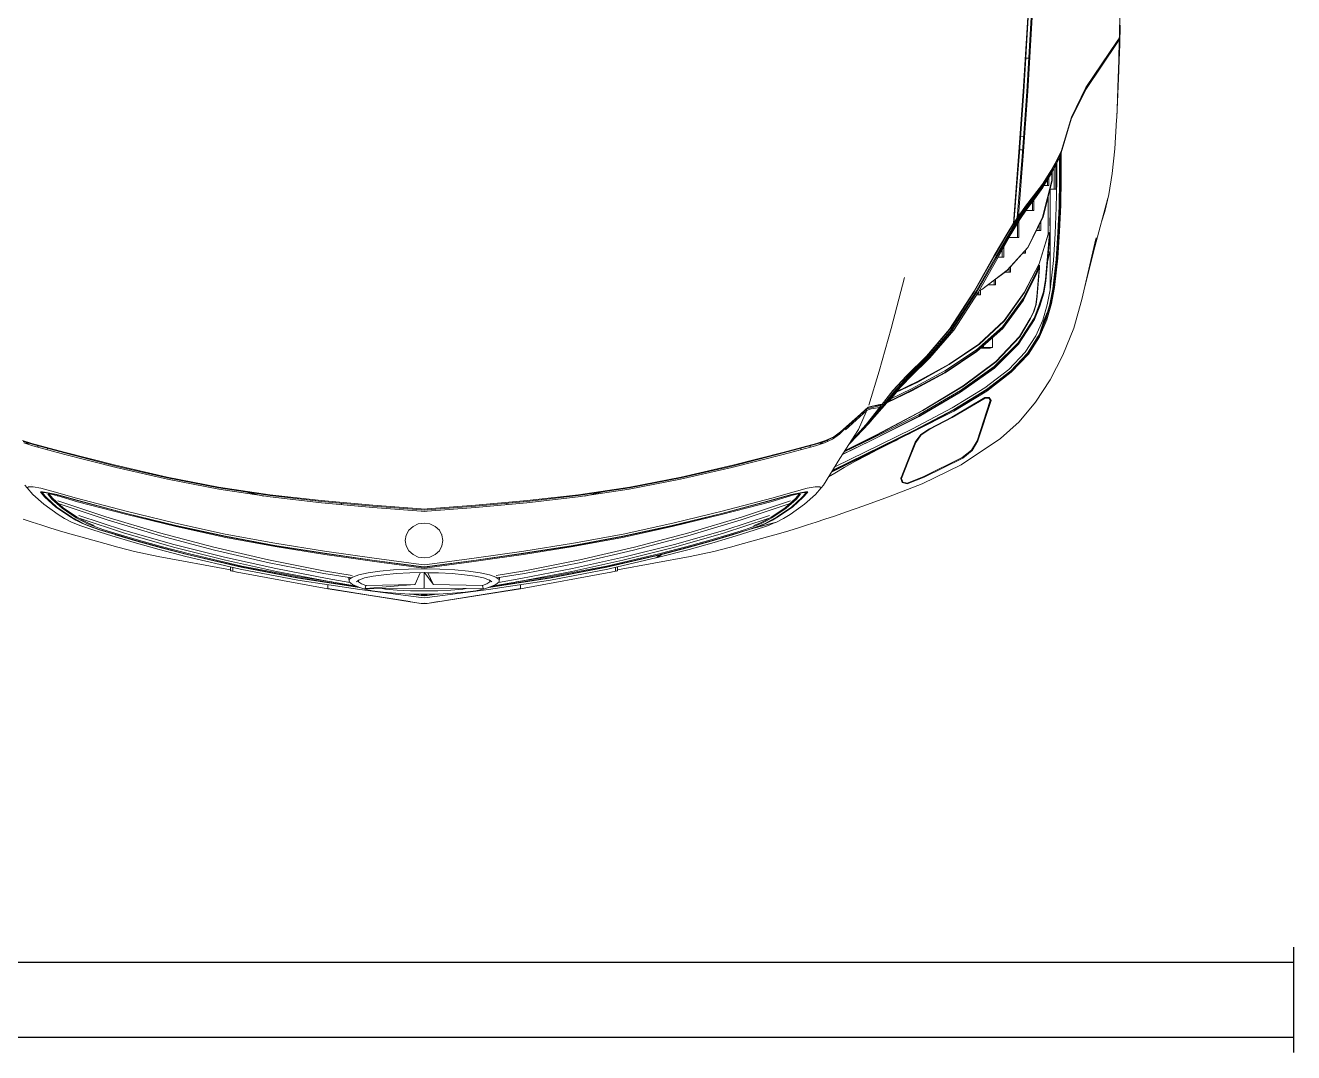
# Model space of a CAD drawing. Header units: millimetres. Extents: x -5354 to 175654, y 1543 to 8261111.
# Drawn here: x 17742 to 19422, y 8511 to 9871 of the extents above; entities that cross this region are included whole.
import ezdxf

# ---------------------------------------------------------------- set-up
doc = ezdxf.new("R2010")
doc.units = ezdxf.units.MM
doc.layers.add('Moveis', color=250, linetype='Continuous', lineweight=13)
doc.layers.add('Planta', color=7, linetype='Continuous')

msp = doc.modelspace()

# ---------------------------------------------------------------- linework, layer by layer
at = {"layer": 'Moveis', "extrusion": (2.24964e-32, 1.22465e-16, -1)}
for p, q in [((19070.9, 9896.5), (19064, 9783.6)), ((19071.6, 9896.8), (19064.8, 9783.7)), ((19068.7, 9783.5), (19075.6, 9897)), ((19070, 9784), (19076.9, 9897)), ((19192.1, 9889.5), (19191.3, 9854.7)), ((19192.4, 9871.3), (19191.2, 9852.5)), ((19192.4, 9871.2), (19191.4, 9857)), ((19192.4, 9871.3), (19191.8, 9846.4)), ((19192.4, 9871.4), (19192.4, 9871.2)), ((19192.4, 9871.3), (19192.4, 9871.3)), ((19192.4, 9871.3), (19192.4, 9871.2)), ((19146.8, 9786.3), (19188.3, 9848.2)), ((19188.2, 9850.5), (19146.9, 9788.9)), ((19191.3, 9854.7), (19188.2, 9850.5)), ((19188.3, 9848.2), (19191.2, 9852.5)), ((19191.2, 9852.5), (19190.4, 9853.5)), ((19190.5, 9825.3), (19191.2, 9852.5)), ((19191.8, 9846.4), (19190.7, 9813.7)), ((19191.4, 9857), (19191.3, 9854.7)), ((19071.3, 9827.7), (19067.4, 9827.7)), ((19187.8, 9749.5), (19190.6, 9811.5)), ((19189.5, 9789.4), (19190.5, 9825.3)), ((19190.7, 9813.7), (19190.6, 9811.5)), ((19064, 9783.6), (19057.8, 9697.6)), ((19064.8, 9783.7), (19058.6, 9697.8)), ((19062.5, 9697.7), (19068.7, 9783.5)), ((19063.9, 9698.3), (19070, 9784)), ((19127.7, 9746.9), (19146.8, 9786.3)), ((19146.9, 9788.9), (19127.9, 9749.8)), ((19188.8, 9773.6), (19189.5, 9789.4)), ((19189.5, 9789.4), (19189.6, 9792.4)), ((19187.8, 9749.5), (19188.8, 9773.1)), ((19188.8, 9773.6), (19188.8, 9773.1)), ((19127.9, 9749.8), (19114.1, 9704.3)), ((19127.7, 9746.9), (19114.4, 9702.6)), ((19185.1, 9708), (19187.6, 9746.1)), ((19187.8, 9749.5), (19187.6, 9746.1)), ((19060.4, 9724), (19064.3, 9723.8)), ((19057.8, 9697.6), (19050.9, 9609.2)), ((19058.6, 9697.8), (19051.7, 9609.1)), ((19062.5, 9697.7), (19056.1, 9616.4)), ((19063.9, 9698.3), (19057.7, 9619.2)), ((19063.1, 9706.6), (19059.2, 9706.6)), ((19108.5, 9692.7), (19100.7, 9678.8)), ((19112.1, 9699), (19108.3, 9691.1)), ((19108.3, 9691.9), (19110.1, 9695.8)), ((19108.3, 9692.4), (19108.3, 9691.9)), ((19111.8, 9699.3), (19108.5, 9692.7)), ((19111.2, 9694.1), (19108.7, 9688.9)), ((19112.6, 9696.9), (19111.2, 9694.1)), ((19114.1, 9704.3), (19111.8, 9699.3)), ((19112, 9666.4), (19112.1, 9695.9)), ((19112.6, 9696.9), (19112.1, 9699)), ((19112.4, 9664.7), (19112.6, 9696.9)), ((19113, 9667.2), (19113.1, 9702.1)), ((19114.4, 9702.6), (19113.4, 9702.7)), ((19114.3, 9668.3), (19114.4, 9702.6)), ((19181.8, 9675.1), (19185.1, 9708)), ((19100.7, 9678.8), (19089.3, 9660.9)), ((19100.5, 9676.4), (19089.5, 9658.4)), ((19107.1, 9688.6), (19100.5, 9676.4)), ((19108.7, 9688.9), (19101.1, 9674.6)), ((19101.8, 9666), (19101.8, 9676)), ((19102.5, 9666), (19102.5, 9677.2)), ((19105.1, 9682), (19105.1, 9654.2)), ((19107.1, 9688.7), (19108.3, 9691.9)), ((19107.7, 9689.9), (19107.1, 9688.7)), ((19107.1, 9688.6), (19107.1, 9688.7)), ((19107.1, 9688.6), (19107.1, 9688.6)), ((19107.1, 9685.8), (19107.1, 9654.2)), ((19108, 9690.4), (19107.7, 9689.9)), ((19108.3, 9691.1), (19108, 9690.4)), ((19108.3, 9691.9), (19108.3, 9691.1)), ((19108.3, 9688.2), (19108.3, 9681.2)), ((19108.3, 9681.2), (19108.3, 9681.2)), ((19108.3, 9681.2), (19108.3, 9665.2)), ((19088.5, 9659.5), (19077.1, 9644.1)), ((19089.3, 9660.9), (19077.8, 9645.4)), ((19089.5, 9658.4), (19078.1, 9642.9)), ((19089.3, 9660.9), (19088.5, 9659.6)), ((19088.5, 9659.5), (19088.5, 9659.6)), ((19089.6, 9617.4), (19101.8, 9666)), ((19101.1, 9674.6), (19090.1, 9656.8)), ((19090.2, 9617.4), (19102.5, 9666)), ((19091.6, 9659.2), (19098.1, 9659.2)), ((19096.1, 9666.5), (19096.1, 9659.2)), ((19098.1, 9669.7), (19098.1, 9659.2)), ((19108.3, 9665.2), (19107.7, 9630.1)), ((19111.4, 9631.3), (19112, 9666.4)), ((19111.7, 9628.3), (19112.4, 9664.7)), ((19112.4, 9632.2), (19113, 9667.2)), ((19113.7, 9633.3), (19114.3, 9668.3)), ((19177.5, 9647.3), (19181.8, 9675.1)), ((19077.1, 9644.1), (19066.4, 9630.4)), ((19077.8, 9645.4), (19067.1, 9631.8)), ((19078.1, 9642.9), (19067.6, 9629.3)), ((19077.1, 9644.1), (19077.1, 9644.1)), ((19090.1, 9656.8), (19078.7, 9641.4)), ((19079, 9641.1), (19089.9, 9656.5)), ((19096.9, 9644), (19096.9, 9594.9)), ((19099.5, 9654.2), (19107.1, 9654.2)), ((19099.6, 9619.2), (19099.6, 9654.2)), ((19099.7, 9573.5), (19099.7, 9654.2)), ((19176.1, 9642.3), (19158.7, 9578)), ((19172.1, 9624.7), (19177.5, 9647.3)), ((19066.4, 9630.4), (19056.1, 9616.4)), ((19067.6, 9629.3), (19057.5, 9615.4)), ((19068.1, 9627.7), (19057.8, 9613.3)), ((19059.3, 9614.2), (19068.9, 9627.7)), ((19067.1, 9631.8), (19060.7, 9623.2)), ((19067.9, 9626.3), (19078.1, 9626.3)), ((19078.7, 9641.4), (19068.1, 9627.7)), ((19068.9, 9627.7), (19079, 9641.1)), ((19076.1, 9637.3), (19076.1, 9626.3)), ((19078.1, 9640), (19078.1, 9626.3)), ((19107.7, 9630.1), (19106.3, 9595.5)), ((19110, 9596.8), (19111.4, 9631.3)), ((19110.3, 9595.7), (19111.7, 9628.3)), ((19110.9, 9597.8), (19112.4, 9632.2)), ((19112.2, 9598.7), (19113.7, 9633.3)), ((19043.4, 9597.1), (19050.9, 9609.2)), ((19051.7, 9609.1), (19044.2, 9597)), ((19057.5, 9615.4), (19045.8, 9596.1)), ((19057.8, 9613.3), (19046.2, 9594.3)), ((19048.2, 9595.3), (19059.3, 9614.2)), ((19056.1, 9616.4), (19051.7, 9609.1)), ((19057.7, 9619.2), (19056.1, 9616.4)), ((19056.2, 9608.8), (19056.2, 9590.4)), ((19060.7, 9623.2), (19057.7, 9619.2)), ((19058.2, 9612.2), (19058.2, 9590.4)), ((19069.9, 9577.3), (19089.6, 9617.4)), ((19070.3, 9577.3), (19090.2, 9617.4)), ((19087.1, 9611.2), (19087.1, 9599.4)), ((19099.4, 9614.1), (19099.6, 9619.2)), ((19099.4, 9614.1), (19099.6, 9596.4)), ((19168, 9612.3), (19172.1, 9624.7)), ((19170.7, 9620.7), (19170.8, 9620.7)), ((19170.8, 9621), (19170.8, 9621)), ((19043.4, 9597.1), (19025.6, 9566.3)), ((19044.2, 9597), (19026.6, 9566.5)), ((19046.2, 9594.3), (19028.1, 9562.9)), ((19045.8, 9596.1), (19028.2, 9565.7)), ((19036.3, 9574), (19048.2, 9595.3)), ((19081.2, 9599.4), (19087.1, 9599.4)), ((19084.9, 9555.3), (19096.9, 9594.9)), ((19096.9, 9594.5), (19085, 9555.3)), ((19085.1, 9607.2), (19085.1, 9599.4)), ((19093.5, 9534.5), (19098.9, 9596.2)), ((19093.5, 9532.5), (19099.1, 9595.6)), ((19099.6, 9596.4), (19094.1, 9532.9)), ((19096.9, 9594.9), (19098.8, 9597)), ((19098.5, 9596), (19096.9, 9594.5)), ((19099.1, 9595.6), (19098.5, 9596)), ((19098.9, 9600), (19098.9, 9599.9)), ((19099.1, 9595.6), (19099.1, 9596.2)), ((19106.3, 9595.5), (19103.9, 9559.7)), ((19107.5, 9561.1), (19110, 9596.8)), ((19107.8, 9558.6), (19110.3, 9595.7)), ((19108.5, 9562.1), (19110.9, 9597.8)), ((19109.8, 9562.9), (19112.2, 9598.7)), ((19038.3, 9577.5), (19038.3, 9564.5)), ((19042.8, 9546.9), (19069.9, 9577.3)), ((19043, 9546.9), (19070.3, 9577.3)), ((19045.5, 9590.4), (19058.2, 9590.4)), ((19160.3, 9588.5), (19141.6, 9508.4)), ((19160.5, 9589.8), (19145, 9523.1)), ((19158.7, 9578), (19145, 9523.1)), ((19025.6, 9566.3), (18998.8, 9519.1)), ((19026.6, 9566.5), (18999.5, 9519.1)), ((19028.2, 9565.7), (19001.3, 9518.3)), ((19028.1, 9562.9), (19002.1, 9517.3)), ((19004.5, 9517.4), (19030.9, 9564.5)), ((19036.3, 9574), (19030.9, 9564.5)), ((19030.9, 9564.5), (19038.3, 9564.5)), ((19036.3, 9574), (19036.3, 9564.5)), ((19063.3, 9569.5), (19067.2, 9569.5)), ((19065.2, 9571.6), (19065.2, 9569.5)), ((19067.2, 9573.8), (19067.2, 9569.5)), ((19096.3, 9558), (19099.7, 9573.5)), ((19099.7, 9521.2), (19099.7, 9573.5)), ((19103.9, 9559.7), (19099.7, 9521.2)), ((19103.3, 9522.3), (19107.5, 9561.1)), ((19103.8, 9522.1), (19107.8, 9558.6)), ((19104.3, 9523.2), (19108.5, 9562.1)), ((19105.6, 9523.9), (19109.8, 9562.9)), ((19009, 9521.4), (19042.8, 9546.9)), ((19027.3, 9535), (19039.9, 9544.5)), ((19039.9, 9544.5), (19043, 9546.9)), ((19039.9, 9544.5), (19047.2, 9544.5)), ((19045.2, 9549.4), (19045.2, 9544.5)), ((19047.2, 9551.6), (19047.2, 9544.5)), ((19064, 9509.6), (19081.7, 9544.8)), ((19064, 9507.6), (19081.7, 9542.8)), ((19081.9, 9542.8), (19064.3, 9507.5)), ((19065.4, 9517.4), (19084.9, 9555.3)), ((19085, 9555.3), (19065.7, 9517.3)), ((19081.7, 9544.8), (19084.3, 9551.3)), ((19081.7, 9542.8), (19084.3, 9549.3)), ((19084.3, 9548.9), (19081.9, 9542.8)), ((19082.1, 9512), (19085.1, 9548.9)), ((19085.6, 9549.5), (19082.6, 9512.5)), ((19084.3, 9551.3), (19085.5, 9553.5)), ((19084.3, 9551.3), (19084.3, 9549.3)), ((19085.1, 9550.3), (19084.3, 9548.9)), ((19085.1, 9550.4), (19085.1, 9550.7)), ((19085.1, 9548.9), (19085.1, 9550.3)), ((19085.5, 9553.5), (19085.6, 9551.5)), ((19085.6, 9551.5), (19085.6, 9550.6)), ((19085.6, 9551.5), (19085.6, 9549.5)), ((18906.7, 9537.5), (18889.2, 9469.6)), ((19009.2, 9521.3), (19027.3, 9535)), ((19017.5, 9527.6), (19027.3, 9527.6)), ((19025.3, 9533.5), (19025.3, 9527.6)), ((19027.3, 9535), (19027.3, 9527.6)), ((19090.8, 9518.3), (19093.5, 9534.5)), ((19090.8, 9516.3), (19093.5, 9532.5)), ((19094.1, 9532.9), (19091.3, 9516.6)), ((18998.8, 9519.1), (18966.4, 9469)), ((18999.5, 9519.1), (18967.5, 9469.4)), ((19001.3, 9518.3), (18969.1, 9468.5)), ((19002.1, 9517.3), (18970, 9467.6)), ((18972.1, 9467.5), (19004.5, 9517.4)), ((19002.7, 9514.6), (19007.3, 9514.6)), ((19005.4, 9518.9), (19005.4, 9514.6)), ((19005.7, 9519.5), (19009.2, 9521.3)), ((19005.8, 9519.6), (19009, 9521.4)), ((19007.3, 9520.4), (19007.3, 9514.6)), ((19036.6, 9472.1), (19064, 9509.6)), ((19036.6, 9470.1), (19064, 9507.6)), ((19064.3, 9507.5), (19036.9, 9469.9)), ((19038.7, 9480.3), (19065.4, 9517.4)), ((19065.7, 9517.3), (19039, 9480.1)), ((19080.7, 9501.3), (19082.1, 9512)), ((19082.6, 9512.5), (19081.2, 9501.7)), ((19085.3, 9501.1), (19090.8, 9518.3)), ((19085.3, 9499.1), (19090.8, 9516.3)), ((19091.3, 9516.6), (19085.8, 9499.2)), ((19099.7, 9521.2), (19095.8, 9501.2)), ((19099.1, 9499), (19103.8, 9522.1)), ((19099.3, 9501.9), (19103.3, 9522.3)), ((19100.2, 9502.7), (19104.3, 9523.2)), ((19101.6, 9503.1), (19105.6, 9523.9)), ((19141.6, 9508.4), (19130.8, 9470.1)), ((19073.3, 9483.2), (19077.4, 9491.8)), ((19077.9, 9492), (19073.8, 9483.2)), ((19077.4, 9491.8), (19080.7, 9501.3)), ((19081.2, 9501.7), (19077.9, 9492)), ((19078.4, 9483.5), (19085.3, 9501.1)), ((19078.4, 9481.5), (19085.3, 9499.1)), ((19085.8, 9499.2), (19078.9, 9481.5)), ((19087.3, 9467), (19096.3, 9491.8)), ((19095.8, 9501.2), (19089.9, 9480.7)), ((19091.2, 9480.2), (19096.3, 9491.8)), ((19093.2, 9480.9), (19099.3, 9501.9)), ((19094, 9481.5), (19100.2, 9502.7)), ((19095.3, 9481.4), (19101.6, 9503.1)), ((19005.4, 9449.1), (19038.7, 9480.3)), ((19039, 9480.1), (19005.7, 9448.8)), ((19057.3, 9451), (19078.4, 9483.5)), ((19057.3, 9449), (19078.4, 9481.5)), ((19078.9, 9481.5), (19057.7, 9448.9)), ((19058.9, 9459.1), (19073.3, 9483.2)), ((19073.8, 9483.2), (19059.3, 9458.9)), ((19089.9, 9480.7), (19080.8, 9459.9)), ((19085.3, 9461), (19093.2, 9480.4)), ((19091.2, 9480.2), (19085.3, 9461)), ((19085.7, 9458.8), (19095.3, 9481.4)), ((19085.9, 9462.6), (19094, 9481.5)), ((19088.3, 9469.6), (19093.2, 9480.9)), ((18889.2, 9469.6), (18873.1, 9413.4)), ((18966.4, 9469), (18935.9, 9433.3)), ((18967.4, 9469.4), (18936.2, 9432.9)), ((18969.1, 9468.5), (18937.6, 9431.9)), ((18970, 9467.6), (18939.1, 9431.5)), ((18940.2, 9430.9), (18972.1, 9467.5)), ((18967.4, 9469.4), (18967.5, 9469.4)), ((19002.1, 9441.6), (19036.6, 9472.1)), ((19002.1, 9439.6), (19036.6, 9470.1)), ((19036.9, 9469.9), (19002.4, 9439.3)), ((19023.3, 9457.8), (19023.3, 9444.8)), ((19027.7, 9426), (19058.9, 9459.1)), ((19059.3, 9458.9), (19028.1, 9425.7)), ((19080.8, 9459.9), (19066.6, 9438.4)), ((19069.5, 9437.2), (19083.9, 9459.5)), ((19070.2, 9437.2), (19084.7, 9459.7)), ((19070.6, 9437.6), (19085.3, 9461)), ((19070.8, 9435.6), (19085.7, 9458.8)), ((19083.9, 9459.5), (19087.1, 9466.9)), ((19084.7, 9459.7), (19085.7, 9462.2)), ((19087.3, 9467), (19085.3, 9461)), ((19130.8, 9470.1), (19116.3, 9434.5)), ((18960.2, 9413.6), (19002.1, 9441.6)), ((18965.8, 9422.5), (19005.4, 9449.1)), ((19005.7, 9448.8), (18966.1, 9422)), ((19020.3, 9443.8), (19007.6, 9443.8)), ((19008.7, 9444.8), (19023.3, 9444.8)), ((19011.2, 9447.1), (19011.2, 9444.8)), ((19023.3, 9444.8), (19020.3, 9443.8)), ((19025.5, 9419.6), (19057.3, 9451)), ((19025.5, 9417.7), (19057.3, 9449)), ((19057.7, 9448.9), (19025.9, 9417.4)), ((18935.9, 9433.3), (18909.3, 9407.1)), ((18936.2, 9432.9), (18910.1, 9407.5)), ((18937.6, 9431.9), (18911.5, 9406.5)), ((18939.1, 9431.5), (18913, 9406)), ((18914.1, 9405.5), (18940.2, 9430.9)), ((18960.2, 9411.6), (19002.1, 9439.6)), ((19002.4, 9439.3), (18960.4, 9411.1)), ((18984.5, 9393.7), (19027.7, 9426)), ((19028.1, 9425.7), (18984.8, 9393.5)), ((19066.6, 9438.4), (19044.9, 9415.7)), ((19047.4, 9413.8), (19069.5, 9437.2)), ((19048.1, 9413.6), (19070.2, 9437.2)), ((19048.2, 9411.8), (19070.8, 9435.6)), ((19048.4, 9413.8), (19070.6, 9437.6)), ((19116.3, 9434.5), (19099.5, 9401.7)), ((18873.1, 9413.4), (18859.4, 9368.3)), ((18909.3, 9407.1), (18891.2, 9387.6)), ((18910.1, 9407.5), (18891.4, 9387.4)), ((18911.5, 9406.5), (18892.9, 9386.5)), ((18916.2, 9390), (18960.2, 9413.6)), ((18916.2, 9388), (18960.2, 9411.6)), ((18960.4, 9411.1), (18916.5, 9387.4)), ((18923.9, 9399.4), (18965.8, 9422.5)), ((18966.1, 9422), (18924.2, 9398.8)), ((18980.8, 9387.7), (19025.5, 9419.6)), ((18980.8, 9385.7), (19025.5, 9417.7)), ((19025.9, 9417.4), (18981.1, 9385.5)), ((19044.9, 9415.7), (19013.2, 9391.2)), ((19015.4, 9389), (19047.4, 9413.8)), ((19015.8, 9386.8), (19048.2, 9411.8)), ((19016, 9388.6), (19048.1, 9413.6)), ((19016.2, 9388.8), (19048.4, 9413.8)), ((18888.8, 9376.6), (18916.2, 9390)), ((18913, 9406), (18894.5, 9386.2)), ((18895.6, 9386), (18914.1, 9405.5)), ((18895.6, 9386), (18923.9, 9399.4)), ((18924.2, 9398.8), (18896.2, 9385.5)), ((18930.7, 9361.2), (18984.5, 9393.7)), ((18984.8, 9393.5), (18930.9, 9361)), ((19013.2, 9391.2), (18969.9, 9364.9)), ((19099.5, 9401.7), (19080.3, 9372.1)), ((18892.9, 9386.5), (18877.1, 9367)), ((18891.2, 9387.6), (18878.9, 9371.9)), ((18878.9, 9371.9), (18891.4, 9387.4)), ((18894.5, 9386.2), (18879, 9367.3)), ((18916.5, 9387.4), (18883.4, 9371.5)), ((18883.4, 9371.5), (18895.6, 9386)), ((18886, 9373.3), (18916.2, 9388)), ((18896.2, 9385.5), (18886, 9373.3)), ((18925.8, 9355.6), (18980.8, 9387.7)), ((18925.8, 9353.6), (18980.8, 9385.7)), ((18981.1, 9385.5), (18926.1, 9353.4)), ((19013.2, 9378.3), (18969.4, 9352.5)), ((18969.9, 9351.9), (19013.6, 9377.6)), ((18971.9, 9362.5), (19015.4, 9389)), ((18972.1, 9360.4), (19015.8, 9386.8)), ((18972.5, 9362.1), (19016.2, 9388.8)), ((18972.5, 9362.2), (19016, 9388.6)), ((19020.3, 9374.3), (19003.1, 9321.1)), ((19004, 9320.9), (19021.4, 9374.5)), ((19013.4, 9378.4), (19013.2, 9378.3)), ((19013.2, 9378.3), (19013.6, 9377.6)), ((19019, 9378.5), (19013.4, 9378.4)), ((19013.6, 9377.6), (19018.4, 9377.7)), ((19016, 9388.6), (19016, 9388.6)), ((19018, 9378.5), (19018.4, 9377.7)), ((19018.2, 9378.5), (19019, 9377.2)), ((19018.4, 9377.7), (19020.3, 9374.3)), ((19021.4, 9374.5), (19019, 9378.5)), ((19020.3, 9374.3), (19019, 9377.2)), ((19019.5, 9376), (19019.9, 9377)), ((18842.5, 9350.1), (18856.9, 9363.3)), ((18857.1, 9361.6), (18842.7, 9348.3)), ((18844.3, 9352.8), (18858.5, 9365.6)), ((18845.7, 9336), (18856.1, 9359.5)), ((18855.8, 9342.8), (18874, 9365.6)), ((18856.9, 9363.3), (18862.7, 9364.9)), ((18862.6, 9363.2), (18857.1, 9361.6)), ((18863.3, 9366.5), (18857.8, 9364.9)), ((18877.1, 9367), (18858.2, 9344.3)), ((18858.5, 9365.6), (18864.1, 9367.1)), ((18879, 9367.3), (18860.1, 9344.3)), ((18870.9, 9364.9), (18862.6, 9363.2)), ((18862.7, 9364.9), (18871.4, 9366.7)), ((18872.6, 9368.3), (18863.3, 9366.5)), ((18864.1, 9367.1), (18874, 9368.9)), ((18883.4, 9371.5), (18866.9, 9352.6)), ((18869.8, 9328.8), (18930.7, 9361.2)), ((18930.9, 9361), (18870, 9328.6)), ((18874, 9365.6), (18870.9, 9364.9)), ((18871.4, 9366.7), (18875.5, 9367.6)), ((18876.7, 9369.1), (18872.6, 9368.3)), ((18874, 9368.9), (18877.1, 9369.5)), ((18875.5, 9367.6), (18874, 9365.6)), ((18876.7, 9369.1), (18875.5, 9367.6)), ((18877, 9369.5), (18876.7, 9369.1)), ((18877.1, 9369.5), (18876.7, 9369.1)), ((18878.9, 9371.9), (18877.1, 9369.5)), ((18969.9, 9364.9), (18917.3, 9337.1)), ((18919.1, 9334.8), (18971.9, 9362.5)), ((18919.6, 9334.2), (18972.5, 9362.1)), ((18919.7, 9334.5), (18972.5, 9362.2)), ((18919.7, 9333.9), (18972.5, 9362.2)), ((18972.1, 9360.4), (18919.7, 9333.9)), ((19080.3, 9372.1), (19058.4, 9346.2)), ((18822.2, 9332.8), (18830, 9340.1)), ((18828.3, 9337.2), (18842.5, 9350.1)), ((18842.7, 9348.3), (18828.5, 9335.4)), ((18830, 9340.1), (18844.3, 9352.8)), ((18860.1, 9344.3), (18834.6, 9317.9)), ((18835.4, 9319.7), (18855.8, 9342.8)), ((18858.2, 9344.3), (18845, 9330.6)), ((18863.3, 9323.9), (18925.8, 9355.6)), ((18863.3, 9321.9), (18925.8, 9353.6)), ((18926.1, 9353.4), (18863.6, 9321.7)), ((18969.4, 9352.5), (18940, 9336.9)), ((18940.5, 9336.3), (18969.9, 9351.9)), ((19058.4, 9346.2), (19033.8, 9324.1)), ((18800.7, 9318.3), (18811.3, 9323.4)), ((18812, 9325.4), (18801.4, 9320.3)), ((18802.3, 9321.4), (18813, 9326.5)), ((18919.7, 9334.5), (18811.3, 9281.5)), ((18811.3, 9323.4), (18820.5, 9329.7)), ((18821.1, 9331.7), (18812, 9325.4)), ((18812.9, 9324.5), (18812.9, 9326.1)), ((18813, 9326.5), (18822.2, 9332.8)), ((18820.5, 9329.7), (18828.3, 9337.2)), ((18821.1, 9331.7), (18822.2, 9332.8)), ((18821.3, 9297.4), (18845.7, 9336)), ((18826.9, 9306.3), (18863.3, 9323.9)), ((18870, 9328.6), (18827.7, 9307.5)), ((18828, 9308), (18869.8, 9328.8)), ((18917.3, 9337.1), (18874.8, 9316.2)), ((18876, 9312.8), (18919.6, 9334.2)), ((18876.6, 9313.9), (18919.1, 9334.8)), ((18877.3, 9312.4), (18898.3, 9322.9)), ((18877.5, 9312.7), (18919.7, 9333.9)), ((18919.7, 9333.9), (18911.2, 9329.2)), ((18928.2, 9329.5), (18920.8, 9319.2)), ((18921.7, 9318.9), (18928.9, 9329)), ((18940, 9336.9), (18928.2, 9329.5)), ((18928.9, 9329), (18940.5, 9336.3)), ((19033.8, 9324.1), (18981.7, 9289)), ((17738.8, 9321.4), (17750.8, 9317.4)), ((17751.6, 9316.4), (17739.6, 9320.3)), ((17740.4, 9318.3), (17752.4, 9314.3)), ((17743, 9319.2), (17746.1, 9316.4)), ((17750.8, 9317.4), (17793.8, 9306)), ((17794.4, 9304.9), (17751.6, 9316.4)), ((17752.4, 9314.3), (17794.9, 9303)), ((17759.1, 9312.5), (17759.1, 9314.3)), ((17771.5, 9309.2), (17771.6, 9311)), ((17793.8, 9306), (17861.9, 9288.6)), ((18679.2, 9288.6), (18747.2, 9306)), ((18746.2, 9303), (18788.7, 9314.3)), ((18789.5, 9316.4), (18746.7, 9304.9)), ((18747.2, 9306), (18790.3, 9317.4)), ((18769.5, 9311), (18769.5, 9309.2)), ((18781.9, 9312.5), (18781.9, 9314.3)), ((18788.7, 9314.3), (18800.7, 9318.3)), ((18801.4, 9320.3), (18789.5, 9316.4)), ((18790.3, 9317.4), (18802.3, 9321.4)), ((18798, 9319.2), (18795, 9316.4)), ((18804.9, 9322), (18804.9, 9320.3)), ((18810.2, 9279.6), (18873.4, 9310.7)), ((18811, 9280.9), (18876, 9312.8)), ((18811.1, 9281.2), (18877.5, 9312.7)), ((18873.4, 9310.7), (18811.1, 9281.2)), ((18811.8, 9282.1), (18876.6, 9313.9)), ((18874.8, 9316.2), (18814.6, 9286.6)), ((18863.6, 9321.7), (18824.8, 9303)), ((18825.1, 9303.4), (18863.3, 9321.9)), ((18834.6, 9317.9), (18833.7, 9317)), ((18877.3, 9312.4), (18858, 9302.5)), ((18920.8, 9319.2), (18910.7, 9293.7)), ((18911.6, 9293.4), (18921.7, 9318.9)), ((18995.6, 9308.5), (18983.3, 9298.7)), ((18983.8, 9298.1), (18996.3, 9308.1)), ((19003.1, 9321.1), (18995.6, 9308.5)), ((18996.3, 9308.1), (19004, 9320.9)), ((17862.4, 9287.6), (17794.4, 9304.9)), ((17794.9, 9303), (17862.8, 9285.7)), ((18678.2, 9285.7), (18746.2, 9303)), ((18746.7, 9304.9), (18678.7, 9287.6)), ((18799.3, 9262.2), (18821.3, 9297.4)), ((18841, 9293.5), (18827, 9285.6)), ((18858, 9302.5), (18841, 9293.5)), ((18841, 9293.5), (18841, 9293.5)), ((18910.7, 9293.7), (18901.7, 9270.9)), ((18902.8, 9271), (18911.6, 9293.4)), ((18981.7, 9289), (18930.2, 9264.1)), ((18983.3, 9298.7), (18932.5, 9273.7)), ((18933, 9273), (18983.8, 9298.1)), ((17861.9, 9288.6), (17930, 9272.9)), ((17930.4, 9271.9), (17862.4, 9287.6)), ((17862.8, 9285.7), (17930.8, 9270)), ((17930, 9272.9), (17998.1, 9259.7)), ((18543, 9259.7), (18611.1, 9272.9)), ((18610.3, 9270), (18678.2, 9285.7)), ((18678.7, 9287.6), (18610.7, 9271.9)), ((18611.1, 9272.9), (18679.2, 9288.6)), ((18806.2, 9273.2), (18814.6, 9278.3)), ((18827, 9285.6), (18814.6, 9278.3)), ((18902.5, 9272.8), (18902.8, 9271)), ((18932.5, 9273.7), (18910.4, 9265)), ((18910.4, 9264.1), (18933, 9273)), ((17744.6, 9258.6), (17741.8, 9262.2)), ((17744.6, 9258.6), (17746.6, 9260.2)), ((17752.3, 9250.1), (17744.6, 9258.6)), ((17746.6, 9260.2), (17752.7, 9260)), ((17751, 9263.5), (17751.1, 9263.5)), ((17752.7, 9260), (17763.1, 9258.1)), ((17763.1, 9258.1), (17777.4, 9254.5)), ((17998.4, 9258.7), (17930.4, 9271.9)), ((17930.8, 9270), (17998.7, 9256.8)), ((17998.1, 9259.7), (18066.2, 9249.5)), ((18066.5, 9248.5), (17998.4, 9258.7)), ((17998.7, 9256.8), (18066.7, 9246.6)), ((18474.4, 9246.6), (18542.3, 9256.8)), ((18542.6, 9258.7), (18474.6, 9248.5)), ((18474.9, 9249.5), (18543, 9259.7)), ((18542.3, 9256.8), (18610.3, 9270)), ((18610.7, 9271.9), (18542.6, 9258.7)), ((18763.6, 9254.5), (18778, 9258.1)), ((18778, 9258.1), (18788.3, 9260)), ((18788.3, 9260), (18794.5, 9260.2)), ((18796.5, 9258.6), (18788.8, 9250.1)), ((18794.5, 9260.2), (18796.5, 9258.6)), ((18799.3, 9262.2), (18796.5, 9258.6)), ((18930.2, 9264.1), (18885.7, 9246.9)), ((18901.7, 9270.9), (18903.8, 9265.7)), ((18902.1, 9271.9), (18903.4, 9268.6)), ((18904.6, 9266.4), (18902.8, 9271)), ((18903.8, 9265.7), (18903.4, 9268.6)), ((18903.4, 9268.6), (18903.7, 9268.5)), ((18903.8, 9265.7), (18910.4, 9264.1)), ((18910.3, 9265), (18904.6, 9266.4)), ((18910.3, 9265), (18910.4, 9264.1)), ((18910.4, 9265), (18910.3, 9265)), ((17766.7, 9237), (17752.3, 9250.1)), ((17762.4, 9253.3), (17763.2, 9252)), ((17765.3, 9253.3), (17762.4, 9253.3)), ((17763.2, 9252), (17768.4, 9246.2)), ((17763.8, 9253.3), (17764.2, 9252.6)), ((17764.4, 9252.8), (17764, 9253.3)), ((17766.7, 9252.7), (17764.2, 9252.6)), ((17764.2, 9252.6), (17765.2, 9251.5)), ((17765.8, 9251.2), (17764.5, 9252.7)), ((17765.2, 9251.5), (17770.2, 9245.8)), ((17772.4, 9252.3), (17765.3, 9253.3)), ((17773.1, 9251.8), (17766.7, 9252.7)), ((17768.4, 9246.2), (17782.2, 9233.7)), ((17770.2, 9245.8), (17784, 9233.3)), ((17771, 9251.5), (17770.9, 9251.5)), ((17772.7, 9250.4), (17772.3, 9250.7)), ((17784.2, 9250), (17772.4, 9252.3)), ((17772.5, 9249.7), (17772.8, 9250.6)), ((17777.6, 9243.9), (17772.5, 9249.7)), ((17772.8, 9250.6), (17774.7, 9250.6)), ((17784.4, 9249.6), (17773.1, 9251.8)), ((17773.5, 9251), (17773.4, 9250.9)), ((17773.8, 9251.7), (17773.8, 9252)), ((17773.8, 9250.9), (17773.8, 9250.9)), ((17773.8, 9250.4), (17773.8, 9250.6)), ((17773.8, 9250.4), (17773.8, 9250.6)), ((17778.8, 9244.6), (17773.8, 9250.4)), ((17773.9, 9250.8), (17773.9, 9250.9)), ((17774.7, 9250.6), (17778.5, 9249.9)), ((17777.4, 9254.5), (17810.2, 9245.2)), ((17791.1, 9231.7), (17777.6, 9243.9)), ((17778.5, 9249.9), (17784.5, 9248.3)), ((17792.3, 9232.4), (17778.8, 9244.6)), ((17810.9, 9242.2), (17784.2, 9250)), ((17811, 9241.8), (17784.4, 9249.6)), ((17784.5, 9248.3), (17785.2, 9248.1)), ((17785.2, 9248.1), (17811.3, 9240.4)), ((17785.6, 9241.5), (17849, 9220.3)), ((17810.2, 9245.2), (17875.7, 9228)), ((17876.3, 9224.9), (17810.9, 9242.2)), ((17876.4, 9224.6), (17811, 9241.8)), ((17811.3, 9240.4), (17876.7, 9223.2)), ((18035.8, 9253.1), (18057.7, 9247.9)), ((18066.2, 9249.5), (18134.3, 9241.8)), ((18134.5, 9240.7), (18066.5, 9248.5)), ((18066.7, 9246.6), (18134.6, 9238.9)), ((18134.3, 9241.8), (18202.4, 9235.7)), ((18202.5, 9234.6), (18134.5, 9240.7)), ((18134.6, 9238.9), (18202.6, 9232.8)), ((18338.5, 9232.8), (18406.5, 9238.9)), ((18406.6, 9240.7), (18338.6, 9234.6)), ((18338.7, 9235.7), (18406.8, 9241.8)), ((18406.5, 9238.9), (18474.4, 9246.6)), ((18474.6, 9248.5), (18406.6, 9240.7)), ((18406.8, 9241.8), (18474.9, 9249.5)), ((18483.4, 9247.9), (18505.3, 9253.1)), ((18664.4, 9223.2), (18729.8, 9240.4)), ((18730.2, 9242.2), (18664.7, 9224.9)), ((18730.1, 9241.8), (18664.7, 9224.6)), ((18665.4, 9228), (18730.9, 9245.2)), ((18692, 9220.3), (18755.6, 9241.6)), ((18729.8, 9240.4), (18755.9, 9248.1)), ((18756.7, 9249.6), (18730.1, 9241.8)), ((18756.9, 9250), (18730.2, 9242.2)), ((18730.9, 9245.2), (18763.6, 9254.5)), ((18762.3, 9244.6), (18748.8, 9232.4)), ((18763.5, 9243.9), (18750, 9231.7)), ((18755.9, 9248.1), (18756.8, 9248.4)), ((18768, 9251.8), (18756.7, 9249.6)), ((18756.8, 9248.4), (18762.5, 9249.9)), ((18768.7, 9252.3), (18756.9, 9250)), ((18757.1, 9233.3), (18770.8, 9245.8)), ((18758.9, 9233.7), (18772.7, 9246.2)), ((18767.3, 9250.4), (18762.3, 9244.6)), ((18762.5, 9249.9), (18766.4, 9250.6)), ((18768.6, 9249.7), (18763.5, 9243.9)), ((18766.4, 9250.6), (18768.3, 9250.6)), ((18767.2, 9250.7), (18767.3, 9250.4)), ((18767.3, 9250.7), (18767.3, 9250.4)), ((18768.1, 9250.3), (18767.8, 9250.1)), ((18774.4, 9252.7), (18768, 9251.8)), ((18768.3, 9250.6), (18768.1, 9250.7)), ((18768.3, 9250.6), (18768.6, 9249.7)), ((18768.9, 9250.7), (18768.4, 9250.5)), ((18775.7, 9253.3), (18768.7, 9252.3)), ((18770.8, 9245.8), (18775.9, 9251.5)), ((18772.7, 9246.2), (18777.9, 9252)), ((18788.8, 9250.1), (18774.3, 9237)), ((18776.9, 9252.6), (18774.4, 9252.7)), ((18776.6, 9252.7), (18775.3, 9251.2)), ((18778.7, 9253.3), (18775.7, 9253.3)), ((18775.9, 9251.5), (18776.9, 9252.6)), ((18776.9, 9252.6), (18777.2, 9253.3)), ((18777.9, 9252), (18778.7, 9253.3)), ((18885.7, 9246.9), (18852.8, 9235)), ((17785.9, 9223.4), (17766.7, 9237)), ((17782.2, 9233.7), (17801.2, 9220.7)), ((17784, 9233.3), (17802.9, 9220.3)), ((17794.4, 9218.1), (17785.9, 9223.4)), ((17787, 9237.5), (17850.6, 9216.3)), ((17809.9, 9219.1), (17791.1, 9231.7)), ((17811.1, 9219.9), (17792.3, 9232.4)), ((17813.1, 9222.3), (17872.3, 9202.7)), ((17875.7, 9228), (17941.2, 9211.9)), ((17941.8, 9209), (17876.3, 9224.9)), ((17941.9, 9208.6), (17876.4, 9224.6)), ((17876.7, 9223.2), (17942.2, 9207.3)), ((18160.9, 9236.5), (18160.9, 9238.4)), ((18202.4, 9235.7), (18266.5, 9230.7)), ((18266.5, 9229.7), (18202.5, 9234.6)), ((18202.6, 9232.8), (18266.5, 9227.8)), ((18266.5, 9230.7), (18270.5, 9230.3)), ((18270.5, 9229.3), (18266.5, 9229.7)), ((18266.5, 9227.8), (18270.5, 9227.4)), ((18270.5, 9230.3), (18274.5, 9230.7)), ((18274.5, 9229.7), (18270.5, 9229.3)), ((18270.5, 9227.4), (18274.5, 9227.8)), ((18274.5, 9230.7), (18338.7, 9235.7)), ((18338.6, 9234.6), (18274.5, 9229.7)), ((18274.5, 9227.8), (18338.5, 9232.8)), ((18380.2, 9238.4), (18380.2, 9236.5)), ((18598.9, 9207.3), (18664.4, 9223.2)), ((18664.7, 9224.9), (18599.2, 9209)), ((18664.7, 9224.6), (18599.2, 9208.6)), ((18599.8, 9211.9), (18665.4, 9228)), ((18668.8, 9202.7), (18728, 9222.3)), ((18690.4, 9216.3), (18754.1, 9237.5)), ((18748.8, 9232.4), (18730, 9219.9)), ((18750, 9231.7), (18731.1, 9219.1)), ((18738.2, 9220.3), (18757.1, 9233.3)), ((18739.9, 9220.7), (18758.9, 9233.7)), ((18755.2, 9223.4), (18746.7, 9218.1)), ((18774.3, 9237), (18755.2, 9223.4)), ((18829.9, 9226.9), (18813.9, 9221.3)), ((18852.8, 9235), (18829.9, 9226.9)), ((17751.3, 9213.3), (17739.7, 9217.1)), ((17762.8, 9209.5), (17751.3, 9213.3)), ((17774.8, 9205.7), (17762.8, 9209.5)), ((17787.5, 9201.9), (17774.8, 9205.7)), ((17803.7, 9213.4), (17794.4, 9218.1)), ((17801.2, 9220.7), (17809.3, 9215.9)), ((17802.9, 9220.3), (17811, 9215.7)), ((17815.9, 9208.5), (17803.7, 9213.4)), ((17809.3, 9215.9), (17817.2, 9211.9)), ((17817.9, 9214.7), (17809.9, 9219.1)), ((17811, 9215.7), (17818.7, 9211.7)), ((17818.9, 9215.5), (17811.1, 9219.9)), ((17815.1, 9218.1), (17873.9, 9198.7)), ((17833.2, 9202.6), (17815.9, 9208.5)), ((17817.2, 9211.9), (17826.7, 9208.1)), ((17824.9, 9211), (17817.9, 9214.7)), ((17818.7, 9211.7), (17827.9, 9208.1)), ((17825.9, 9211.9), (17818.9, 9215.5)), ((17832.9, 9207.9), (17824.9, 9211)), ((17833.7, 9208.8), (17825.9, 9211.9)), ((17826.7, 9208.1), (17840.7, 9203.3)), ((17827.9, 9208.1), (17841.6, 9203.3)), ((17845.1, 9203.6), (17832.9, 9207.9)), ((17849, 9220.3), (17920.2, 9199)), ((17850.6, 9216.3), (17921.5, 9195.1)), ((17941.2, 9211.9), (18006.9, 9197.5)), ((18007.4, 9194.7), (17941.8, 9209)), ((18007.4, 9194.3), (17941.9, 9208.6)), ((17942.2, 9207.3), (18007.7, 9193)), ((18250.4, 9202.6), (18255.9, 9207.7)), ((18255.9, 9207.7), (18262.8, 9211)), ((18262.8, 9211), (18270.5, 9212.1)), ((18270.5, 9212.1), (18278.2, 9211)), ((18278.2, 9211), (18285.2, 9207.7)), ((18285.2, 9207.7), (18290.7, 9202.6)), ((18533.4, 9193), (18598.9, 9207.3)), ((18599.2, 9208.6), (18533.6, 9194.3)), ((18599.2, 9209), (18533.7, 9194.7)), ((18534.2, 9197.5), (18599.8, 9211.9)), ((18619.6, 9195.1), (18690.4, 9216.3)), ((18620.9, 9199), (18692, 9220.3)), ((18667.1, 9198.7), (18726, 9218.1)), ((18708.2, 9207.9), (18696, 9203.6)), ((18699.5, 9203.3), (18713.2, 9208.1)), ((18704.3, 9204.6), (18710.9, 9206.3)), ((18707.7, 9205.8), (18706.4, 9205.8)), ((18715.1, 9211.9), (18707.4, 9208.8)), ((18714.4, 9208.1), (18707.7, 9205.8)), ((18714.6, 9207.6), (18707.7, 9205.8)), ((18725.1, 9208.5), (18707.8, 9202.6)), ((18716.1, 9211), (18708.2, 9207.9)), ((18735.4, 9212.6), (18710.9, 9206.3)), ((18713.2, 9208.1), (18722.3, 9211.7)), ((18723.9, 9211.9), (18714.4, 9208.1)), ((18714.6, 9207.6), (18735.5, 9213)), ((18722.1, 9215.5), (18715.1, 9211.9)), ((18723.2, 9214.7), (18716.1, 9211)), ((18730, 9219.9), (18722.1, 9215.5)), ((18722.3, 9211.7), (18730, 9215.7)), ((18731.1, 9219.1), (18723.2, 9214.7)), ((18723.9, 9211.9), (18731.8, 9215.9)), ((18735.4, 9212.6), (18725.1, 9208.5)), ((18730, 9215.7), (18731.2, 9216.3)), ((18731.2, 9216.3), (18738.2, 9220.3)), ((18731.8, 9215.9), (18739.9, 9220.7)), ((18735.4, 9212.6), (18735.8, 9213)), ((18735.5, 9213), (18735.4, 9212.6)), ((18737.1, 9213.4), (18735.5, 9213)), ((18746.7, 9218.1), (18737.1, 9213.4)), ((18766.3, 9205.7), (18753.6, 9201.9)), ((18778.3, 9209.5), (18766.3, 9205.7)), ((18789.8, 9213.3), (18778.3, 9209.5)), ((18801.4, 9217.1), (18789.8, 9213.3)), ((18813.9, 9221.3), (18801.4, 9217.1)), ((17801.2, 9197.9), (17787.5, 9201.9)), ((17815.9, 9193.7), (17801.2, 9197.9)), ((17815.9, 9193.7), (17847.5, 9184.9)), ((17857.1, 9195.1), (17833.2, 9202.6)), ((17840.7, 9203.3), (17861.3, 9196.8)), ((17841.6, 9203.3), (17862.8, 9196.7)), ((17865.2, 9197.3), (17845.1, 9203.6)), ((17886.5, 9186.5), (17857.1, 9195.1)), ((17863.2, 9196.2), (17861.3, 9196.8)), ((17861.9, 9196.4), (17861.3, 9196.3)), ((17862.8, 9196.7), (17890.6, 9188.5)), ((17863.2, 9196.2), (17890.1, 9188.2)), ((17892.3, 9189.3), (17865.2, 9197.3)), ((17872.3, 9202.7), (17939, 9183.6)), ((17873.9, 9198.7), (17940.3, 9179.7)), ((17890.1, 9188.2), (17922.4, 9179.3)), ((17890.6, 9188.5), (17922.7, 9179.5)), ((17924, 9180.5), (17892.3, 9189.3)), ((17920.2, 9199), (17992, 9180)), ((17921.5, 9195.1), (17993, 9176.2)), ((18006.9, 9197.5), (18072.7, 9185.3)), ((18073, 9182.5), (18007.4, 9194.7)), ((18073.1, 9182.1), (18007.4, 9194.3)), ((18007.7, 9193), (18073.3, 9180.8)), ((18245.6, 9189), (18246.8, 9196.1)), ((18246.8, 9181.8), (18245.6, 9189)), ((18246.8, 9196.1), (18250.4, 9202.6)), ((18246.8, 9196.1), (18247, 9196.9)), ((18290.7, 9202.6), (18294.2, 9196.1)), ((18294.2, 9196.1), (18294, 9197.1)), ((18294.2, 9196.1), (18295.5, 9189)), ((18295.5, 9189), (18294.2, 9181.8)), ((18467.8, 9180.8), (18533.4, 9193)), ((18533.7, 9194.7), (18468, 9182.5)), ((18533.6, 9194.3), (18468, 9182.1)), ((18468.4, 9185.3), (18534.2, 9197.5)), ((18548, 9176.2), (18619.6, 9195.1)), ((18549, 9180), (18620.9, 9199)), ((18600.8, 9179.7), (18667.1, 9198.7)), ((18602.1, 9183.6), (18668.8, 9202.7)), ((18648.8, 9189.3), (18617.1, 9180.5)), ((18618.4, 9179.5), (18650.5, 9188.5)), ((18618.7, 9179.3), (18650.9, 9188.2)), ((18675.9, 9197.3), (18648.8, 9189.3)), ((18650.5, 9188.5), (18678.3, 9196.7)), ((18650.9, 9188.2), (18678.9, 9196.5)), ((18684, 9195.1), (18654.6, 9186.5)), ((18696, 9203.6), (18675.9, 9197.3)), ((18678.3, 9196.7), (18699.5, 9203.3)), ((18678.9, 9196.5), (18701, 9203.5)), ((18707.8, 9202.6), (18684, 9195.1)), ((18725.2, 9193.7), (18693.6, 9184.9)), ((18701, 9203.5), (18704.3, 9204.6)), ((18739.9, 9197.9), (18725.2, 9193.7)), ((18753.6, 9201.9), (18739.9, 9197.9)), ((17864.8, 9180.2), (17847.5, 9184.9)), ((17886.9, 9174.6), (17864.8, 9180.2)), ((17919.6, 9177.2), (17886.5, 9186.5)), ((17918.2, 9167.8), (17886.9, 9174.6)), ((17954.8, 9167.9), (17919.6, 9177.2)), ((17922.4, 9179.3), (17956.8, 9170.3)), ((17922.7, 9179.5), (17957, 9170.5)), ((17958, 9171.6), (17924, 9180.5)), ((17939, 9183.6), (18006.3, 9166.7)), ((17940.3, 9179.7), (18007.3, 9162.9)), ((18029.2, 9155), (17958, 9171.6)), ((17992, 9180), (18064.4, 9163.2)), ((17993, 9176.2), (18065.1, 9159.6)), ((18072.7, 9185.3), (18138.5, 9174.8)), ((18138.8, 9172), (18073, 9182.5)), ((18138.9, 9171.6), (18073.1, 9182.1)), ((18073.3, 9180.8), (18139, 9170.3)), ((18138.5, 9174.8), (18204.5, 9165.4)), ((18204.7, 9162.6), (18138.8, 9172)), ((18204.7, 9162.3), (18138.9, 9171.6)), ((18250.4, 9175.4), (18246.8, 9181.8)), ((18255.9, 9170.3), (18250.4, 9175.4)), ((18290.7, 9175.4), (18285.2, 9170.3)), ((18294.2, 9181.8), (18290.7, 9175.4)), ((18402.2, 9171.6), (18336.3, 9162.3)), ((18402.2, 9172), (18336.4, 9162.6)), ((18336.6, 9165.4), (18402.5, 9174.8)), ((18402.1, 9170.3), (18467.8, 9180.8)), ((18468, 9182.5), (18402.2, 9172)), ((18468, 9182.1), (18402.2, 9171.6)), ((18402.5, 9174.8), (18468.4, 9185.3)), ((18476, 9159.6), (18548, 9176.2)), ((18476.6, 9163.2), (18549, 9180)), ((18583.1, 9171.6), (18511.9, 9155)), ((18533.8, 9162.9), (18600.8, 9179.7)), ((18534.8, 9166.7), (18602.1, 9183.6)), ((18621.5, 9177.2), (18581.6, 9166.9)), ((18617.1, 9180.5), (18583.1, 9171.6)), ((18584.9, 9170.8), (18618.4, 9179.5)), ((18618.7, 9179.3), (18585.3, 9170.5)), ((18654.6, 9186.5), (18621.5, 9177.2)), ((18654.2, 9174.6), (18622.9, 9167.8)), ((18676.3, 9180.2), (18654.2, 9174.6)), ((18693.6, 9184.9), (18676.3, 9180.2)), ((18014.3, 9149.9), (17918.2, 9167.8)), ((18027.1, 9151.1), (17954.8, 9167.9)), ((17956.8, 9170.3), (18028.4, 9153.6)), ((17957, 9170.5), (18028.6, 9153.9)), ((18006.3, 9166.7), (18074.1, 9151.8)), ((18007.3, 9162.9), (18074.8, 9148.1)), ((18104.9, 9140.7), (18029.2, 9155)), ((18064.4, 9163.2), (18137.3, 9148.9)), ((18065.1, 9159.6), (18137.7, 9145.3)), ((18139, 9170.3), (18180.1, 9164.5)), ((18180.1, 9164.5), (18204.8, 9161)), ((18204.5, 9165.4), (18266.5, 9157.2)), ((18266.5, 9154.4), (18204.7, 9162.6)), ((18266.5, 9154.1), (18204.7, 9162.3)), ((18204.8, 9161), (18266.5, 9152.9)), ((18262.8, 9167), (18255.9, 9170.3)), ((18270.5, 9165.9), (18262.8, 9167)), ((18266.5, 9157.2), (18270.5, 9156.7)), ((18278.2, 9167), (18270.5, 9165.9)), ((18270.5, 9156.7), (18274.5, 9157.2)), ((18274.5, 9157.2), (18336.6, 9165.4)), ((18336.4, 9162.6), (18274.5, 9154.4)), ((18336.3, 9162.3), (18274.5, 9154.1)), ((18274.5, 9152.9), (18336.2, 9161)), ((18285.2, 9170.3), (18278.2, 9167)), ((18336.2, 9161), (18361, 9164.5)), ((18361, 9164.5), (18402.1, 9170.3)), ((18403.4, 9145.3), (18476, 9159.6)), ((18403.7, 9148.9), (18476.6, 9163.2)), ((18511.9, 9155), (18436.2, 9140.7)), ((18466.3, 9148.1), (18533.8, 9162.9)), ((18467, 9151.8), (18534.8, 9166.7)), ((18512.5, 9153.9), (18562.2, 9165.4)), ((18581.2, 9169.5), (18512.7, 9153.6)), ((18622.9, 9167.8), (18526.7, 9149.9)), ((18577.5, 9165.9), (18526.7, 9154)), ((18562.2, 9165.4), (18583.4, 9170.4)), ((18581.2, 9169.5), (18562.2, 9165.4)), ((18573.8, 9167.8), (18573.7, 9167.9)), ((18575.8, 9168.4), (18575.9, 9168.3)), ((18576.1, 9168.4), (18576, 9168.4)), ((18578.9, 9166.9), (18577.5, 9165.9)), ((18578.8, 9166.8), (18579.5, 9166.4)), ((18582.2, 9169.3), (18578.9, 9166.9)), ((18579.5, 9166.4), (18581, 9167.4)), ((18579.5, 9166.4), (18581.6, 9166.9)), ((18581, 9167.4), (18584.3, 9169.8)), ((18583.3, 9170), (18581.2, 9169.5)), ((18583.3, 9170), (18582.2, 9169.3)), ((18583.4, 9170.4), (18583.3, 9170)), ((18583.4, 9170.4), (18584, 9170.5)), ((18584, 9170.5), (18584.9, 9170.8)), ((18584.3, 9169.8), (18585.3, 9170.5)), ((18585.3, 9170.5), (18584.9, 9170.8)), ((18014.3, 9154), (18014.3, 9148.9)), ((18016.2, 9148.5), (18014.3, 9148.9)), ((18014.3, 9148.9), (18014.3, 9148.9)), ((18015.3, 9148.7), (18014.3, 9148.9)), ((18014.3, 9148.9), (18017, 9148.3)), ((18017, 9148.3), (18017, 9153.4)), ((18017, 9148.3), (18022.7, 9146.9)), ((18022.7, 9146.9), (18023.1, 9146.9)), ((18143, 9124.8), (18023.1, 9146.9)), ((18103.3, 9136.6), (18027.1, 9151.1)), ((18028.4, 9153.6), (18104.3, 9139.2)), ((18028.6, 9153.9), (18104.4, 9139.5)), ((18074.1, 9151.8), (18142.2, 9138.6)), ((18074.8, 9148.1), (18142.6, 9135)), ((18104.3, 9139.2), (18184.9, 9126.9)), ((18104.4, 9139.5), (18183.3, 9127.5)), ((18148.5, 9134), (18104.9, 9140.7)), ((18137.3, 9148.9), (18175.3, 9142.7)), ((18137.7, 9145.3), (18174.3, 9139.3)), ((18142.2, 9138.6), (18172.2, 9133.5)), ((18171.4, 9134.1), (18170.8, 9139.9)), ((18171.4, 9137.4), (18174, 9139.4)), ((18174.4, 9139.6), (18174.3, 9139.3)), ((18174.4, 9139.6), (18175.7, 9140.6)), ((18175.7, 9140.6), (18184.2, 9143.6)), ((18191.7, 9139.3), (18184, 9136.6)), ((18184.2, 9143.6), (18196.4, 9146.2)), ((18202.9, 9141.7), (18191.7, 9139.3)), ((18196.4, 9146.2), (18211.9, 9148.4)), ((18217.1, 9143.7), (18202.9, 9141.7)), ((18211.9, 9148.4), (18230, 9150)), ((18233.5, 9145.2), (18217.1, 9143.7)), ((18230, 9150), (18249.8, 9151)), ((18251.6, 9146.1), (18233.5, 9145.2)), ((18249.8, 9151), (18270.5, 9151.4)), ((18251.6, 9146.1), (18270.5, 9146.4)), ((18258.8, 9131.1), (18265.5, 9146.3)), ((18270.5, 9154), (18266.5, 9154.4)), ((18270.5, 9153.7), (18266.5, 9154.1)), ((18266.5, 9152.9), (18270.5, 9152.4)), ((18274.5, 9154.4), (18270.5, 9154)), ((18274.5, 9154.1), (18270.5, 9153.7)), ((18270.5, 9152.4), (18274.5, 9152.9)), ((18270.5, 9151.4), (18291.3, 9151)), ((18270.5, 9146.4), (18270.9, 9146.4)), ((18270.5, 9146.4), (18270.5, 9125.9)), ((18282.3, 9131.1), (18270.9, 9146.4)), ((18270.9, 9146.4), (18275.6, 9146.3)), ((18275.6, 9146.3), (18289.5, 9146.1)), ((18275.6, 9146.3), (18282.3, 9131.1)), ((18307.5, 9145.2), (18289.5, 9146.1)), ((18291.3, 9151), (18311.1, 9150)), ((18324, 9143.7), (18307.5, 9145.2)), ((18311.1, 9150), (18329.1, 9148.4)), ((18338.1, 9141.7), (18324, 9143.7)), ((18329.1, 9148.4), (18344.6, 9146.2)), ((18349.3, 9139.3), (18338.1, 9141.7)), ((18344.6, 9146.2), (18356.9, 9143.6)), ((18357.1, 9136.6), (18349.3, 9139.3)), ((18356.1, 9126.9), (18436.8, 9139.2)), ((18356.9, 9143.6), (18365.4, 9140.6)), ((18357.7, 9127.5), (18436.7, 9139.5)), ((18365.4, 9140.6), (18366.7, 9139.6)), ((18365.8, 9142.7), (18403.7, 9148.9)), ((18366.8, 9139.3), (18366.7, 9139.6)), ((18366.8, 9139.3), (18403.4, 9145.3)), ((18367, 9139.4), (18369.7, 9137.4)), ((18368.9, 9133.5), (18398.8, 9138.6)), ((18369.7, 9134.1), (18370.3, 9139.9)), ((18436.2, 9140.7), (18392.6, 9134)), ((18518, 9146.9), (18398.1, 9124.8)), ((18398.5, 9135), (18466.3, 9148.1)), ((18398.8, 9138.6), (18467, 9151.8)), ((18436.7, 9139.5), (18512.5, 9153.9)), ((18436.7, 9139.5), (18436.8, 9139.2)), ((18436.7, 9139.5), (18436.7, 9139.5)), ((18436.8, 9139.2), (18512.7, 9153.6)), ((18514, 9151.1), (18437.8, 9136.6)), ((18526.7, 9154), (18514, 9151.1)), ((18518, 9146.9), (18518.4, 9146.9)), ((18518.4, 9146.9), (18524.1, 9148.3)), ((18524.1, 9153.4), (18524.1, 9148.3)), ((18524.1, 9148.3), (18526.7, 9148.9)), ((18526.7, 9148.9), (18524.9, 9148.5)), ((18526.7, 9148.9), (18525.8, 9148.7)), ((18526.7, 9148.9), (18526.7, 9154)), ((18526.7, 9148.9), (18526.7, 9148.9)), ((18185.2, 9124.1), (18103.3, 9136.6)), ((18142.6, 9135), (18180.9, 9128.5)), ((18143, 9130.5), (18143, 9125.2)), ((18143, 9125.2), (18252.1, 9107.9)), ((18143, 9125.2), (18143, 9124.8)), ((18143, 9124.8), (18154.6, 9123)), ((18266.5, 9105.7), (18154.6, 9123)), ((18154.6, 9123), (18251.9, 9108)), ((18171.4, 9134.1), (18171.4, 9137.4)), ((18175.7, 9130.9), (18171.4, 9134.1)), ((18175.7, 9130.9), (18182.7, 9127.7)), ((18180.8, 9134), (18184.5, 9136.7)), ((18182.7, 9127.7), (18190.5, 9124.9)), ((18183.6, 9136.1), (18183.6, 9134.3)), ((18183.6, 9134.3), (18187.4, 9131.5)), ((18266.5, 9113.4), (18185.2, 9124.1)), ((18193.3, 9129.5), (18187.4, 9131.5)), ((18190.5, 9124.9), (18201.9, 9122.5)), ((18191.7, 9125.1), (18192.3, 9125.6)), ((18191.7, 9125.1), (18214.8, 9125.3)), ((18193.3, 9129.5), (18192.3, 9125.6)), ((18258, 9130.9), (18193.3, 9125.6)), ((18193.3, 9129.5), (18194.3, 9129.5)), ((18194.3, 9129.5), (18258, 9130.9)), ((18201.9, 9122.5), (18216.2, 9120.5)), ((18214.8, 9125.3), (18269.9, 9125.9)), ((18214.8, 9125.3), (18219.2, 9124.7)), ((18219.2, 9124.7), (18235, 9123.3)), ((18235, 9123.3), (18252.4, 9122.4)), ((18252.4, 9122.4), (18270.5, 9122.1)), ((18258, 9130.9), (18258.7, 9130.9)), ((18258.7, 9130.9), (18258.8, 9131.1)), ((18269.9, 9125.9), (18270.5, 9125.9)), ((18271.2, 9125.9), (18270.5, 9125.9)), ((18270.5, 9122.1), (18288.7, 9122.4)), ((18326.3, 9125.3), (18271.2, 9125.9)), ((18398.1, 9125.2), (18274.5, 9105.7)), ((18274.5, 9105.7), (18398.1, 9124.8)), ((18355.9, 9124.1), (18274.5, 9113.4)), ((18282.4, 9130.9), (18282.3, 9131.1)), ((18347.8, 9129.5), (18282.4, 9130.9)), ((18288.7, 9122.4), (18306.1, 9123.3)), ((18306.1, 9123.3), (18321.9, 9124.7)), ((18321.9, 9124.7), (18326.3, 9125.3)), ((18324.8, 9120.5), (18339.2, 9122.5)), ((18349.3, 9125.1), (18326.3, 9125.3)), ((18339.2, 9122.5), (18350.6, 9124.9)), ((18353.7, 9131.5), (18347.8, 9129.5)), ((18347.8, 9129.5), (18348.9, 9125.5)), ((18348.9, 9125.5), (18349.3, 9125.1)), ((18350.6, 9124.9), (18358.4, 9127.7)), ((18357.5, 9134.3), (18353.7, 9131.5)), ((18437.8, 9136.6), (18355.9, 9124.1)), ((18356.6, 9136.7), (18360.3, 9134)), ((18357.5, 9136.1), (18357.5, 9134.3)), ((18365.4, 9130.9), (18358.4, 9127.7)), ((18360.2, 9128.5), (18398.5, 9135)), ((18369.7, 9134.1), (18365.4, 9130.9)), ((18369.7, 9137.4), (18369.7, 9134.1)), ((18398.1, 9125.2), (18398.1, 9130.5)), ((18398.1, 9124.8), (18398.1, 9125.2)), ((18216.2, 9120.5), (18233, 9119)), ((18233, 9119), (18251.3, 9118)), ((18250.8, 9118.1), (18266.5, 9115.9)), ((18251.3, 9118), (18270.5, 9117.7)), ((18252.2, 9107.9), (18252.1, 9107.9)), ((18252.2, 9107.9), (18266.5, 9105.7)), ((18252.3, 9107.9), (18266.5, 9105.7)), ((18253.5, 9118), (18266.5, 9116.2)), ((18266.5, 9117.4), (18263.7, 9117.8)), ((18270.5, 9117.1), (18266.5, 9117.4)), ((18266.5, 9116.2), (18267.4, 9116.2)), ((18266.5, 9115.9), (18270.5, 9115.6)), ((18270.5, 9113.1), (18266.5, 9113.4)), ((18266.5, 9105.7), (18270.5, 9105.5)), ((18270.5, 9105.4), (18266.5, 9105.7)), ((18266.5, 9105.7), (18266.5, 9105.7)), ((18270.5, 9105.4), (18266.5, 9105.7)), ((18270.5, 9115.9), (18267.4, 9116.2)), ((18270.5, 9117.7), (18289.7, 9118)), ((18274.5, 9117.4), (18270.5, 9117.1)), ((18274.5, 9116.2), (18270.5, 9115.9)), ((18270.5, 9115.6), (18274.5, 9115.9)), ((18274.5, 9113.4), (18270.5, 9113.1)), ((18270.5, 9106.6), (18270.5, 9106.6)), ((18274.5, 9105.7), (18270.5, 9105.5)), ((18274.5, 9105.7), (18270.5, 9105.4)), ((18274.5, 9105.7), (18270.5, 9105.5)), ((18270.5, 9105.4), (18270.5, 9105.5)), ((18274.5, 9115.9), (18290.3, 9118.1)), ((18274.5, 9116.2), (18287.6, 9118)), ((18277.4, 9117.8), (18274.5, 9117.4)), ((18289, 9108), (18274.5, 9105.7)), ((18274.5, 9105.7), (18274.5, 9105.7)), ((18289.7, 9118), (18308.1, 9119)), ((18308.1, 9119), (18324.8, 9120.5))]:
    msp.add_line(p, q, dxfattribs=at)
at = {"layer": 'Planta'}
for p, q in [((19422.1, 8650.2), (19422.1, 8510.6)), ((13842.1, 8630.2), (19422.1, 8630.2)), ((19422.1, 8530.6), (13841.4, 8530.6))]:
    msp.add_line(p, q, dxfattribs=at)

doc.saveas('drawing.dxf')
